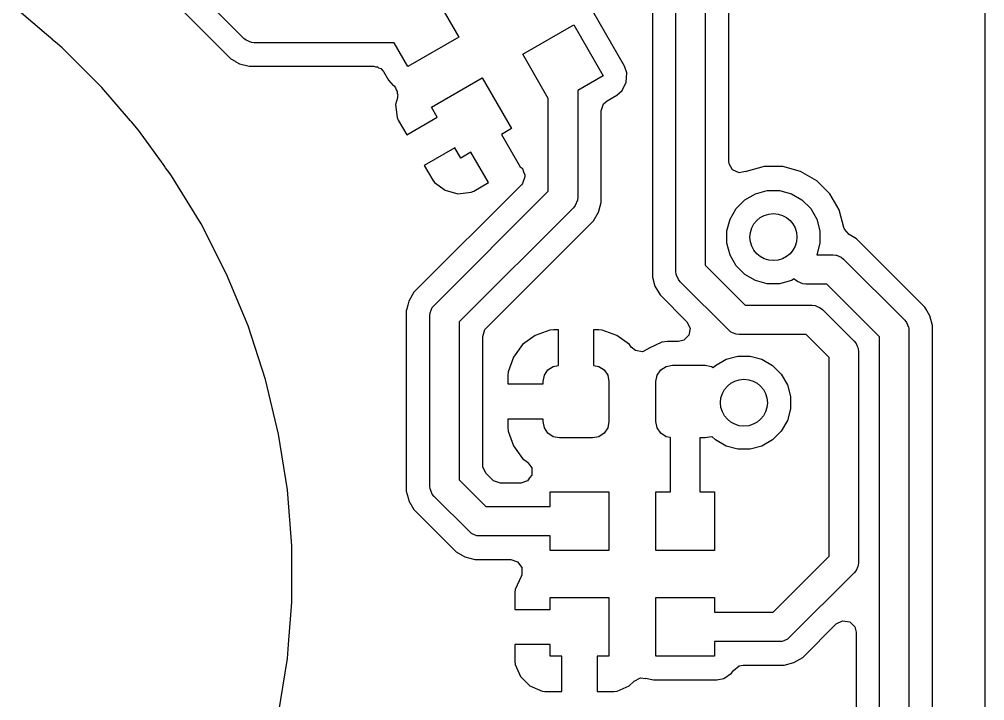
# Model space of a CAD drawing. Extents: x 0.79 to 7.64, y -5.35 to -0.98.
# Drawn here: x 7.3142 to 7.6378, y -2.8771 to -2.6486 of the extents above; entities that cross this region are included whole.
import ezdxf

# ---------------------------------------------------------------- set-up
doc = ezdxf.new("R2010")
doc.units = 0
doc.header["$MEASUREMENT"] = 0
doc.layers.add('BLACK', color=7, linetype='CONTINUOUS')

msp = doc.modelspace()

# ---------------------------------------------------------------- linework, layer by layer
at = {"layer": 'BLACK', "linetype": 'CONTINUOUS'}
for p, q in [((7.63778, -1.26001), (7.63778, -5.07857)), ((7.54411, -2.56281), (7.54411, -2.73111)), ((7.552, -2.69623), (7.552, -2.56112)), ((7.53427, -2.73315), (7.53427, -2.56485)), ((7.52637, -2.56973), (7.52637, -2.73146)), ((7.38943, -2.65505), (7.3725, -2.63813)), ((7.45162, -2.63755), (7.46146, -2.6546)), ((7.36573, -2.64251), (7.38266, -2.65944)), ((7.32332, -2.65371), (7.31416, -2.64588)), ((7.51708, -2.66429), (7.50646, -2.6459)), ((7.48297, -2.66036), (7.50002, -2.65052)), ((7.50002, -2.65052), (7.50986, -2.66757)), ((7.32333, -2.65372), (7.32332, -2.65371)), ((7.32467, -2.65481), (7.32333, -2.65372)), ((7.32515, -2.65527), (7.32467, -2.65481)), ((7.32523, -2.65534), (7.32515, -2.65527)), ((7.32701, -2.65686), (7.32523, -2.65534)), ((7.32851, -2.65814), (7.32701, -2.65686)), ((7.39018, -2.65567), (7.38943, -2.65505)), ((7.39195, -2.6564), (7.39018, -2.65567)), ((7.39291, -2.6565), (7.39195, -2.6564)), ((7.39195, -2.6564), (7.39195, -2.6564)), ((7.43982, -2.6565), (7.39291, -2.6565)), ((7.44441, -2.66444), (7.43982, -2.6565)), ((7.46146, -2.6546), (7.44441, -2.66444)), ((7.33756, -2.66719), (7.32851, -2.65814)), ((7.38266, -2.65944), (7.38266, -2.65944)), ((7.38266, -2.65944), (7.38504, -2.66183)), ((7.38504, -2.66183), (7.38651, -2.66267)), ((7.38651, -2.66267), (7.38679, -2.66284)), ((7.38679, -2.66284), (7.38679, -2.66284)), ((7.38679, -2.66284), (7.38797, -2.66352)), ((7.49149, -2.67513), (7.48297, -2.66036)), ((7.38797, -2.66352), (7.38797, -2.66352)), ((7.38797, -2.66352), (7.39123, -2.66439)), ((7.39123, -2.66439), (7.43302, -2.66439)), ((7.43302, -2.66439), (7.4336, -2.66458)), ((7.4336, -2.66458), (7.43421, -2.66458)), ((7.43421, -2.66458), (7.43462, -2.66491)), ((7.43462, -2.66491), (7.43531, -2.66513)), ((7.43531, -2.66513), (7.43616, -2.66599)), ((7.43616, -2.66599), (7.43629, -2.66616)), ((7.43629, -2.66616), (7.43796, -2.66906)), ((7.51784, -2.66652), (7.51708, -2.66429)), ((7.51763, -2.66965), (7.51784, -2.66652)), ((7.33759, -2.66722), (7.33756, -2.66719)), ((7.33756, -2.66719), (7.33756, -2.66719)), ((7.33863, -2.66822), (7.33759, -2.66722)), ((7.33895, -2.66858), (7.33863, -2.66822)), ((7.33903, -2.66866), (7.33895, -2.66858)), ((7.3412, -2.67083), (7.33903, -2.66866)), ((7.33903, -2.66866), (7.33903, -2.66866)), ((7.43796, -2.66906), (7.43951, -2.67083)), ((7.45228, -2.67808), (7.46933, -2.66824)), ((7.46933, -2.66824), (7.47917, -2.68528)), ((7.50986, -2.66757), (7.50134, -2.67249)), ((7.51625, -2.67247), (7.51763, -2.66965)), ((7.34186, -2.67149), (7.3412, -2.67083)), ((7.35077, -2.68192), (7.34186, -2.67149)), ((7.43951, -2.67083), (7.43981, -2.67098)), ((7.43981, -2.67098), (7.44028, -2.67161)), ((7.44028, -2.67161), (7.44049, -2.67225)), ((7.44049, -2.67225), (7.44087, -2.67281)), ((7.44087, -2.67281), (7.44088, -2.67344)), ((7.50134, -2.67249), (7.50134, -2.70831)), ((7.51448, -2.67402), (7.51625, -2.67247)), ((7.4409, -2.67493), (7.4403, -2.67715)), ((7.44088, -2.67344), (7.44103, -2.6739)), ((7.44103, -2.6739), (7.44089, -2.67434)), ((7.44089, -2.67434), (7.4409, -2.67493)), ((7.49149, -2.70627), (7.49149, -2.67513)), ((7.50997, -2.67701), (7.51118, -2.67592)), ((7.51118, -2.67592), (7.51448, -2.67402)), ((7.51448, -2.67402), (7.51448, -2.67402)), ((7.51448, -2.67402), (7.51448, -2.67402)), ((7.4403, -2.67715), (7.4403, -2.67715)), ((7.4403, -2.67715), (7.44078, -2.68154)), ((7.45425, -2.68149), (7.45228, -2.67808)), ((7.50923, -2.6793), (7.50997, -2.67701)), ((7.50923, -2.70662), (7.50923, -2.6793)), ((7.35146, -2.6827), (7.35077, -2.68192)), ((7.35164, -2.68294), (7.35146, -2.6827)), ((7.44078, -2.68154), (7.44078, -2.68154)), ((7.44078, -2.68154), (7.44117, -2.68246)), ((7.44117, -2.68246), (7.44402, -2.68739)), ((7.44402, -2.68739), (7.45425, -2.68149)), ((7.35172, -2.68303), (7.35164, -2.68294)), ((7.35412, -2.68584), (7.35172, -2.68303)), ((7.36268, -2.69762), (7.35412, -2.68584)), ((7.47917, -2.68528), (7.47576, -2.68725)), ((7.44402, -2.68739), (7.44402, -2.68739)), ((7.47576, -2.68725), (7.48201, -2.69807)), ((7.46016, -2.69172), (7.44993, -2.69762)), ((7.46213, -2.69513), (7.46016, -2.69172)), ((7.46554, -2.69316), (7.46213, -2.69513)), ((7.47144, -2.70339), (7.46554, -2.69316)), ((7.36278, -2.69776), (7.36268, -2.69762)), ((7.36281, -2.69781), (7.36278, -2.69776)), ((7.36308, -2.69817), (7.36281, -2.69781)), ((7.3631, -2.69819), (7.36308, -2.69817)), ((7.36322, -2.69837), (7.3631, -2.69819)), ((7.36474, -2.70046), (7.36322, -2.69837)), ((7.36322, -2.69837), (7.36322, -2.69837)), ((7.44993, -2.69762), (7.45278, -2.70256)), ((7.44993, -2.69762), (7.44993, -2.69762)), ((7.48201, -2.69807), (7.48273, -2.69854)), ((7.48273, -2.69854), (7.48277, -2.69864)), ((7.48277, -2.69864), (7.48286, -2.6987)), ((7.48286, -2.6987), (7.4832, -2.69975)), ((7.55209, -2.69704), (7.552, -2.69623)), ((7.55329, -2.69913), (7.55209, -2.69704)), ((7.56383, -2.69801), (7.55782, -2.69962)), ((7.57006, -2.69801), (7.56383, -2.69801)), ((7.57607, -2.69962), (7.57006, -2.69801)), ((7.36521, -2.70111), (7.36474, -2.70046)), ((7.37507, -2.71719), (7.36521, -2.70111)), ((7.4836, -2.70139), (7.48286, -2.70368)), ((7.4832, -2.69975), (7.48359, -2.70078)), ((7.48359, -2.70078), (7.4836, -2.70099)), ((7.4836, -2.70099), (7.4836, -2.70139)), ((7.55549, -2.70011), (7.55329, -2.69913)), ((7.55756, -2.69967), (7.55549, -2.70011)), ((7.55758, -2.69972), (7.55756, -2.69967)), ((7.55782, -2.69962), (7.55758, -2.69972)), ((7.55782, -2.69962), (7.55782, -2.69962)), ((7.55782, -2.69962), (7.55782, -2.69962)), ((7.58146, -2.70274), (7.57607, -2.69962)), ((7.48246, -2.70414), (7.44644, -2.74016)), ((7.45278, -2.70256), (7.45337, -2.70336)), ((7.45337, -2.70336), (7.45694, -2.70596)), ((7.4665, -2.70624), (7.47144, -2.70339)), ((7.48286, -2.70368), (7.48246, -2.70414)), ((7.58586, -2.70714), (7.58146, -2.70274)), ((7.45321, -2.74455), (7.49149, -2.70627)), ((7.45694, -2.70596), (7.45694, -2.70596)), ((7.45694, -2.70596), (7.4612, -2.70711)), ((7.4612, -2.70711), (7.46559, -2.70663)), ((7.46559, -2.70663), (7.4665, -2.70624)), ((7.46559, -2.70663), (7.46559, -2.70663)), ((7.50134, -2.70831), (7.50124, -2.70927)), ((7.50923, -2.71), (7.50923, -2.70662)), ((7.50923, -2.70662), (7.50923, -2.70662)), ((7.55736, -2.70916), (7.56092, -2.7071)), ((7.56092, -2.7071), (7.56489, -2.70604)), ((7.56489, -2.70604), (7.569, -2.70604)), ((7.569, -2.70604), (7.57297, -2.7071)), ((7.57297, -2.7071), (7.57653, -2.70916)), ((7.58898, -2.71253), (7.58586, -2.70714)), ((7.49989, -2.71179), (7.46161, -2.75007)), ((7.50051, -2.71104), (7.49989, -2.71179)), ((7.50124, -2.70927), (7.50051, -2.71104)), ((7.50855, -2.71253), (7.50923, -2.71)), ((7.55445, -2.71207), (7.55736, -2.70916)), ((7.57653, -2.70916), (7.57944, -2.71207)), ((7.50667, -2.71618), (7.50836, -2.71326)), ((7.50836, -2.71326), (7.50855, -2.71253)), ((7.5524, -2.71563), (7.55445, -2.71207)), ((7.57944, -2.71207), (7.58149, -2.71563)), ((7.59056, -2.71845), (7.58898, -2.71253)), ((7.37507, -2.7172), (7.37507, -2.71719)), ((7.38364, -2.73402), (7.37507, -2.7172)), ((7.50428, -2.71856), (7.50667, -2.71618)), ((7.55133, -2.7196), (7.5524, -2.71563)), ((7.58149, -2.71563), (7.58256, -2.7196)), ((7.47065, -2.7522), (7.50428, -2.71856)), ((7.50428, -2.71856), (7.50428, -2.71856)), ((7.55133, -2.72371), (7.55133, -2.7196)), ((7.58256, -2.7196), (7.58256, -2.72371)), ((7.59077, -2.71903), (7.59056, -2.71845)), ((7.59238, -2.72082), (7.59077, -2.71903)), ((7.59482, -2.72223), (7.59238, -2.72082)), ((7.5524, -2.72768), (7.55133, -2.72371)), ((7.58256, -2.72371), (7.58153, -2.72756)), ((7.61535, -2.74276), (7.59482, -2.72223)), ((7.59482, -2.72223), (7.59482, -2.72223)), ((7.55445, -2.73124), (7.5524, -2.72768)), ((7.58153, -2.72756), (7.58695, -2.72756)), ((7.58695, -2.72756), (7.58791, -2.72765)), ((7.58791, -2.72765), (7.58791, -2.72765)), ((7.58791, -2.72765), (7.58809, -2.72773)), ((7.58809, -2.72773), (7.58968, -2.72839)), ((7.54411, -2.73111), (7.55749, -2.74449)), ((7.55736, -2.73415), (7.55445, -2.73124)), ((7.58968, -2.72839), (7.58968, -2.72839)), ((7.58968, -2.72839), (7.59043, -2.729)), ((7.59043, -2.729), (7.61096, -2.74953)), ((7.39086, -2.75145), (7.38364, -2.73402)), ((7.52637, -2.73146), (7.52637, -2.73484)), ((7.53436, -2.73411), (7.53427, -2.73315)), ((7.53449, -2.73443), (7.53436, -2.73411)), ((7.53436, -2.73411), (7.53436, -2.73411)), ((7.5351, -2.73588), (7.53449, -2.73443)), ((7.56092, -2.7362), (7.55736, -2.73415)), ((7.52637, -2.73484), (7.52645, -2.73511)), ((7.52645, -2.73511), (7.52725, -2.7381)), ((7.53571, -2.73663), (7.5351, -2.73588)), ((7.5351, -2.73588), (7.5351, -2.73588)), ((7.55197, -2.75289), (7.53571, -2.73663)), ((7.56489, -2.73727), (7.56092, -2.7362)), ((7.569, -2.73727), (7.56489, -2.73727)), ((7.57297, -2.7362), (7.569, -2.73727)), ((7.57396, -2.73563), (7.57297, -2.7362)), ((7.57429, -2.73596), (7.57396, -2.73563)), ((7.57504, -2.73657), (7.57429, -2.73596)), ((7.57681, -2.73731), (7.57504, -2.73657)), ((7.57777, -2.7374), (7.57681, -2.73731)), ((7.57681, -2.73731), (7.57681, -2.73731)), ((7.58491, -2.7374), (7.57777, -2.7374)), ((7.60256, -2.75505), (7.58491, -2.7374)), ((7.44644, -2.74016), (7.44475, -2.74308)), ((7.52725, -2.7381), (7.52894, -2.74102)), ((7.44475, -2.74308), (7.44438, -2.74446)), ((7.44475, -2.74308), (7.44475, -2.74308)), ((7.52894, -2.74102), (7.52894, -2.74102)), ((7.52894, -2.74102), (7.52894, -2.74102)), ((7.52894, -2.74102), (7.53794, -2.75002)), ((7.61773, -2.74514), (7.61535, -2.74276)), ((7.61535, -2.74276), (7.61535, -2.74276)), ((7.44406, -2.74565), (7.44388, -2.74634)), ((7.44388, -2.74634), (7.44388, -2.80343)), ((7.44438, -2.74446), (7.44406, -2.74565)), ((7.44438, -2.74446), (7.44438, -2.74446)), ((7.45177, -2.74803), (7.45187, -2.74707)), ((7.45187, -2.74707), (7.4526, -2.7453)), ((7.4526, -2.7453), (7.45321, -2.74455)), ((7.4526, -2.7453), (7.4526, -2.7453)), ((7.55749, -2.74449), (7.57994, -2.74449)), ((7.57994, -2.74449), (7.5809, -2.74458)), ((7.5809, -2.74458), (7.5809, -2.74458)), ((7.5809, -2.74458), (7.58142, -2.7448)), ((7.58142, -2.7448), (7.58267, -2.74532)), ((7.58267, -2.74532), (7.58267, -2.74532)), ((7.58267, -2.74532), (7.58342, -2.74593)), ((7.58342, -2.74593), (7.59403, -2.75654)), ((7.61803, -2.74565), (7.61773, -2.74514)), ((7.61942, -2.74806), (7.61803, -2.74565)), ((7.45177, -2.80512), (7.45177, -2.74803)), ((7.46161, -2.75007), (7.46161, -2.80308)), ((7.53794, -2.75002), (7.53903, -2.75217)), ((7.61096, -2.74953), (7.61157, -2.75028)), ((7.61157, -2.75028), (7.61221, -2.75181)), ((7.6203, -2.75132), (7.61942, -2.74806)), ((7.61942, -2.74806), (7.61942, -2.74806)), ((7.39669, -2.7694), (7.39086, -2.75145)), ((7.46951, -2.75495), (7.47025, -2.75266)), ((7.47025, -2.75266), (7.47065, -2.7522)), ((7.49202, -2.75287), (7.48709, -2.75459)), ((7.49319, -2.75276), (7.49202, -2.75287)), ((7.49202, -2.75287), (7.49202, -2.75287)), ((7.49488, -2.75276), (7.49319, -2.75276)), ((7.49488, -2.76465), (7.49488, -2.75276)), ((7.50839, -2.75276), (7.50669, -2.75276)), ((7.50669, -2.75276), (7.50669, -2.75276)), ((7.50669, -2.75276), (7.50669, -2.76465)), ((7.50956, -2.75287), (7.50839, -2.75276)), ((7.51449, -2.75459), (7.50956, -2.75287)), ((7.53903, -2.75217), (7.53865, -2.75455)), ((7.55271, -2.7535), (7.55197, -2.75289)), ((7.55449, -2.75424), (7.55271, -2.7535)), ((7.61221, -2.75181), (7.61231, -2.75205)), ((7.61231, -2.75205), (7.6124, -2.75301)), ((7.6124, -2.75301), (7.6124, -3.05394)), ((7.6203, -3.05225), (7.6203, -2.75132)), ((7.46951, -2.76799), (7.46951, -2.75495)), ((7.48709, -2.75459), (7.48289, -2.75769)), ((7.51869, -2.75769), (7.51449, -2.75459)), ((7.52955, -2.75693), (7.52526, -2.75893)), ((7.5315, -2.75667), (7.52955, -2.75693)), ((7.52955, -2.75693), (7.52955, -2.75693)), ((7.53518, -2.75667), (7.5315, -2.75667)), ((7.5315, -2.75667), (7.5315, -2.75667)), ((7.53695, -2.75625), (7.53518, -2.75667)), ((7.53865, -2.75455), (7.53695, -2.75625)), ((7.55545, -2.75433), (7.55449, -2.75424)), ((7.55449, -2.75424), (7.55449, -2.75424)), ((7.5779, -2.75433), (7.55545, -2.75433)), ((7.58563, -2.76206), (7.5779, -2.75433)), ((7.59403, -2.75654), (7.59464, -2.75729)), ((7.60256, -3.0519), (7.60256, -2.75505)), ((7.48289, -2.75769), (7.47979, -2.76189)), ((7.48289, -2.75769), (7.48289, -2.75769)), ((7.51931, -2.75854), (7.51869, -2.75769)), ((7.51869, -2.75769), (7.51869, -2.75769)), ((7.52068, -2.7597), (7.51931, -2.75854)), ((7.52306, -2.76008), (7.52068, -2.7597)), ((7.52497, -2.7591), (7.52306, -2.76008)), ((7.52498, -2.75912), (7.52497, -2.7591)), ((7.52512, -2.75903), (7.52498, -2.75912)), ((7.52521, -2.75898), (7.52512, -2.75903)), ((7.52526, -2.75893), (7.52521, -2.75898)), ((7.52526, -2.75893), (7.52526, -2.75893)), ((7.59464, -2.75729), (7.59464, -2.75729)), ((7.59464, -2.75729), (7.59504, -2.75825)), ((7.59504, -2.75825), (7.5952, -2.75864)), ((7.5952, -2.75864), (7.59538, -2.75906)), ((7.59538, -2.75906), (7.59547, -2.76002)), ((7.59547, -2.76002), (7.59547, -2.83071)), ((7.47979, -2.76189), (7.47806, -2.76682)), ((7.5475, -2.76467), (7.55106, -2.76262)), ((7.55106, -2.76262), (7.55503, -2.76155)), ((7.55503, -2.76155), (7.55914, -2.76155)), ((7.55914, -2.76155), (7.56311, -2.76262)), ((7.56311, -2.76262), (7.56667, -2.76467)), ((7.58563, -2.82867), (7.58563, -2.76206)), ((7.47806, -2.76682), (7.47795, -2.76799)), ((7.49018, -2.76797), (7.49138, -2.76618)), ((7.49138, -2.76618), (7.49317, -2.76499)), ((7.49317, -2.76499), (7.49488, -2.76465)), ((7.50669, -2.76465), (7.50841, -2.76499)), ((7.50841, -2.76499), (7.5102, -2.76618)), ((7.5102, -2.76618), (7.51139, -2.76797)), ((7.52798, -2.76797), (7.52917, -2.76618)), ((7.52917, -2.76618), (7.53096, -2.76499)), ((7.53096, -2.76499), (7.53307, -2.76457)), ((7.53307, -2.76457), (7.54409, -2.76457)), ((7.54409, -2.76457), (7.5462, -2.76499)), ((7.5462, -2.76499), (7.54679, -2.76538)), ((7.54679, -2.76538), (7.5475, -2.76467)), ((7.56667, -2.76467), (7.56958, -2.76758)), ((7.4011, -2.78775), (7.39669, -2.7694)), ((7.46951, -2.7982), (7.46951, -2.76799)), ((7.47795, -2.76799), (7.47795, -2.77087)), ((7.48976, -2.77008), (7.49018, -2.76797)), ((7.48976, -2.77087), (7.48976, -2.77008)), ((7.51139, -2.76797), (7.51181, -2.77008)), ((7.51181, -2.77008), (7.51181, -2.78346)), ((7.52756, -2.77008), (7.52798, -2.76797)), ((7.52756, -2.78346), (7.52756, -2.77008)), ((7.56958, -2.76758), (7.57164, -2.77114)), ((7.47795, -2.77087), (7.47795, -2.77087)), ((7.47795, -2.77087), (7.48976, -2.77087)), ((7.57164, -2.77114), (7.5727, -2.77511)), ((7.5727, -2.77511), (7.5727, -2.77922)), ((7.5727, -2.77922), (7.57164, -2.78319)), ((7.48976, -2.78268), (7.47795, -2.78268)), ((7.47795, -2.78268), (7.47795, -2.78268)), ((7.47795, -2.78268), (7.47795, -2.78555)), ((7.48976, -2.78346), (7.48976, -2.78268)), ((7.47795, -2.78555), (7.47806, -2.78672)), ((7.49018, -2.78557), (7.48976, -2.78346)), ((7.49138, -2.78736), (7.49018, -2.78557)), ((7.51139, -2.78557), (7.5102, -2.78736)), ((7.51181, -2.78346), (7.51139, -2.78557)), ((7.52798, -2.78557), (7.52756, -2.78346)), ((7.52917, -2.78736), (7.52798, -2.78557)), ((7.57164, -2.78319), (7.56958, -2.78675)), ((7.40405, -2.80639), (7.4011, -2.78775)), ((7.47806, -2.78672), (7.47806, -2.78672)), ((7.47806, -2.78672), (7.47979, -2.79165)), ((7.49317, -2.78856), (7.49138, -2.78736)), ((7.49528, -2.78898), (7.49317, -2.78856)), ((7.5063, -2.78898), (7.49528, -2.78898)), ((7.50841, -2.78856), (7.5063, -2.78898)), ((7.5102, -2.78736), (7.50841, -2.78856)), ((7.53096, -2.78856), (7.52917, -2.78736)), ((7.53248, -2.78886), (7.53096, -2.78856)), ((7.53248, -2.80709), (7.53248, -2.78886)), ((7.54409, -2.78898), (7.54232, -2.78898)), ((7.54232, -2.78898), (7.54232, -2.80709)), ((7.5462, -2.78856), (7.54409, -2.78898)), ((7.54632, -2.78848), (7.5462, -2.78856)), ((7.5475, -2.78966), (7.54632, -2.78848)), ((7.56958, -2.78675), (7.56667, -2.78966)), ((7.47979, -2.79165), (7.48289, -2.79585)), ((7.55106, -2.79171), (7.5475, -2.78966)), ((7.55503, -2.79278), (7.55106, -2.79171)), ((7.55914, -2.79278), (7.55503, -2.79278)), ((7.56311, -2.79171), (7.55914, -2.79278)), ((7.56667, -2.78966), (7.56311, -2.79171)), ((7.48289, -2.79585), (7.48289, -2.79585)), ((7.48289, -2.79585), (7.48455, -2.79708)), ((7.46956, -2.79881), (7.46951, -2.7982)), ((7.47065, -2.80095), (7.46956, -2.79881)), ((7.48455, -2.79708), (7.48524, -2.79805)), ((7.48524, -2.79805), (7.48595, -2.79901)), ((7.48595, -2.79901), (7.48595, -2.79903)), ((7.48595, -2.79903), (7.48595, -2.79904)), ((7.48595, -2.79904), (7.48595, -2.80023)), ((7.47267, -2.80297), (7.47065, -2.80095)), ((7.48523, -2.8024), (7.48453, -2.80337)), ((7.48594, -2.80145), (7.48523, -2.8024)), ((7.48595, -2.80142), (7.48594, -2.80143)), ((7.48594, -2.80143), (7.48594, -2.80145)), ((7.48595, -2.80023), (7.48595, -2.80142)), ((7.44388, -2.80343), (7.44388, -2.80681)), ((7.45187, -2.80608), (7.45177, -2.80512)), ((7.46161, -2.80308), (7.47054, -2.81201)), ((7.47314, -2.80337), (7.47267, -2.80297)), ((7.47543, -2.80411), (7.47314, -2.80337)), ((7.48224, -2.80411), (7.47543, -2.80411)), ((7.48451, -2.80339), (7.48224, -2.80411)), ((7.48453, -2.80337), (7.48451, -2.80337)), ((7.48451, -2.80337), (7.48451, -2.80339)), ((7.40553, -2.82521), (7.40405, -2.80639)), ((7.44388, -2.80681), (7.44448, -2.80905)), ((7.45208, -2.8066), (7.45187, -2.80608)), ((7.45187, -2.80608), (7.45187, -2.80608)), ((7.4526, -2.80785), (7.45208, -2.8066)), ((7.45321, -2.8086), (7.4526, -2.80785)), ((7.4526, -2.80785), (7.4526, -2.80785)), ((7.46502, -2.82041), (7.45321, -2.8086)), ((7.49213, -2.81201), (7.49213, -2.80709)), ((7.49213, -2.80709), (7.51181, -2.80709)), ((7.51181, -2.80709), (7.51181, -2.82677)), ((7.52756, -2.82677), (7.52756, -2.80709)), ((7.52756, -2.80709), (7.53248, -2.80709)), ((7.54232, -2.80709), (7.54724, -2.80709)), ((7.54724, -2.80709), (7.54724, -2.82677)), ((7.44448, -2.80905), (7.44475, -2.81006)), ((7.44475, -2.81006), (7.44644, -2.81299)), ((7.47054, -2.81201), (7.49213, -2.81201)), ((7.44644, -2.81299), (7.44644, -2.81299)), ((7.44644, -2.81299), (7.44644, -2.81299)), ((7.44644, -2.81299), (7.46064, -2.82718)), ((7.46577, -2.82102), (7.46502, -2.82041)), ((7.46702, -2.82154), (7.46577, -2.82102)), ((7.46577, -2.82102), (7.46577, -2.82102)), ((7.46754, -2.82176), (7.46702, -2.82154)), ((7.4685, -2.82185), (7.46754, -2.82176)), ((7.46754, -2.82176), (7.46754, -2.82176)), ((7.49213, -2.82185), (7.4685, -2.82185)), ((7.49213, -2.82677), (7.49213, -2.82185)), ((7.40553, -2.84408), (7.40553, -2.82521)), ((7.46064, -2.82718), (7.46064, -2.82718)), ((7.46064, -2.82718), (7.46064, -2.82718)), ((7.46064, -2.82718), (7.46356, -2.82887)), ((7.51181, -2.82677), (7.49213, -2.82677)), ((7.54724, -2.82677), (7.52756, -2.82677)), ((7.46356, -2.82887), (7.46356, -2.82887)), ((7.46356, -2.82887), (7.46356, -2.82887)), ((7.46356, -2.82887), (7.46356, -2.82887)), ((7.46356, -2.82887), (7.46682, -2.82974)), ((7.46682, -2.82974), (7.47019, -2.82974)), ((7.47019, -2.82974), (7.47892, -2.82974)), ((7.47892, -2.82974), (7.48121, -2.83049)), ((7.48121, -2.83049), (7.48263, -2.83244)), ((7.56686, -2.84744), (7.58563, -2.82867)), ((7.59547, -2.83071), (7.59538, -2.83167)), ((7.48263, -2.83485), (7.48235, -2.8354)), ((7.48263, -2.83244), (7.48263, -2.83485)), ((7.59403, -2.83419), (7.57238, -2.85584)), ((7.59464, -2.83344), (7.59403, -2.83419)), ((7.59522, -2.83205), (7.59464, -2.83344)), ((7.59464, -2.83344), (7.59464, -2.83344)), ((7.59538, -2.83167), (7.59522, -2.83205)), ((7.59538, -2.83167), (7.59538, -2.83167)), ((7.48236, -2.8354), (7.48043, -2.83977)), ((7.48235, -2.8354), (7.48236, -2.8354)), ((7.48043, -2.83977), (7.48031, -2.84076)), ((7.48031, -2.84076), (7.48031, -2.84646)), ((7.40442, -2.85827), (7.40553, -2.84408)), ((7.49213, -2.84646), (7.49213, -2.84252)), ((7.49213, -2.84252), (7.51181, -2.84252)), ((7.51181, -2.84252), (7.51181, -2.8622)), ((7.52756, -2.8622), (7.52756, -2.84252)), ((7.52756, -2.84252), (7.54724, -2.84252)), ((7.54724, -2.84252), (7.54724, -2.84744)), ((7.48031, -2.84646), (7.48031, -2.84646)), ((7.48031, -2.84646), (7.49213, -2.84646)), ((7.54724, -2.84744), (7.56686, -2.84744)), ((7.58801, -2.85137), (7.59016, -2.85028)), ((7.59016, -2.85028), (7.59254, -2.85065)), ((7.59254, -2.85065), (7.59424, -2.85236)), ((7.57677, -2.86262), (7.58801, -2.85137)), ((7.59424, -2.85236), (7.59467, -2.85413)), ((7.59467, -2.85413), (7.59467, -2.93327)), ((7.5689, -2.85728), (7.54724, -2.85728)), ((7.54724, -2.85728), (7.54724, -2.8622)), ((7.56986, -2.85719), (7.5689, -2.85728)), ((7.5704, -2.85696), (7.56986, -2.85719)), ((7.56986, -2.85719), (7.56986, -2.85719)), ((7.57163, -2.85645), (7.5704, -2.85696)), ((7.57238, -2.85584), (7.57163, -2.85645)), ((7.57163, -2.85645), (7.57163, -2.85645)), ((7.40405, -2.8629), (7.40442, -2.85827)), ((7.49213, -2.85827), (7.48031, -2.85827)), ((7.48031, -2.85827), (7.48031, -2.85827)), ((7.48031, -2.85827), (7.48031, -2.86397)), ((7.49213, -2.8622), (7.49213, -2.85827)), ((7.4011, -2.88154), (7.40405, -2.8629)), ((7.48031, -2.86397), (7.48043, -2.86496)), ((7.49606, -2.8622), (7.49213, -2.8622)), ((7.49606, -2.87402), (7.49606, -2.8622)), ((7.51181, -2.8622), (7.50787, -2.8622)), ((7.50787, -2.8622), (7.50787, -2.87402)), ((7.54724, -2.8622), (7.52756, -2.8622)), ((7.57384, -2.8643), (7.57677, -2.86262)), ((7.57677, -2.86262), (7.57677, -2.86262)), ((7.57677, -2.86262), (7.57677, -2.86262)), ((7.48043, -2.86496), (7.48221, -2.869)), ((7.55294, -2.8679), (7.55359, -2.86691)), ((7.55359, -2.86691), (7.55549, -2.86542)), ((7.55549, -2.86542), (7.55683, -2.86518)), ((7.55683, -2.86518), (7.57058, -2.86518)), ((7.57058, -2.86518), (7.57384, -2.8643)), ((7.57058, -2.86518), (7.57058, -2.86518)), ((7.57384, -2.8643), (7.57384, -2.8643)), ((7.57384, -2.8643), (7.57384, -2.8643)), ((7.48221, -2.869), (7.48534, -2.87212)), ((7.52023, -2.87049), (7.52238, -2.86939)), ((7.52238, -2.86939), (7.5241, -2.8696)), ((7.5241, -2.8696), (7.5241, -2.86957)), ((7.5241, -2.86957), (7.52678, -2.8701)), ((7.52678, -2.8701), (7.52678, -2.8701)), ((7.52678, -2.8701), (7.52678, -2.8701)), ((7.52678, -2.8701), (7.52678, -2.8701)), ((7.52678, -2.8701), (7.54802, -2.8701)), ((7.54802, -2.8701), (7.55032, -2.86964)), ((7.54802, -2.8701), (7.54802, -2.8701)), ((7.55032, -2.86964), (7.55294, -2.8679)), ((7.48534, -2.87212), (7.48938, -2.8739)), ((7.51456, -2.8739), (7.5186, -2.87212)), ((7.5186, -2.87212), (7.52023, -2.87049)), ((7.48938, -2.8739), (7.49036, -2.87402)), ((7.49036, -2.87402), (7.49606, -2.87402)), ((7.50787, -2.87402), (7.50787, -2.87402)), ((7.50787, -2.87402), (7.51357, -2.87402)), ((7.51357, -2.87402), (7.51456, -2.8739)), ((7.51357, -2.87402), (7.51357, -2.87402))]:
    msp.add_line(p, q, dxfattribs=at)
at = {"layer": 'BLACK'}
for centre in [(7.56695, -2.72165), (7.55709, -2.77717)]:
    msp.add_circle(centre, 0.00787, dxfattribs=at)

doc.saveas('drawing.dxf')
